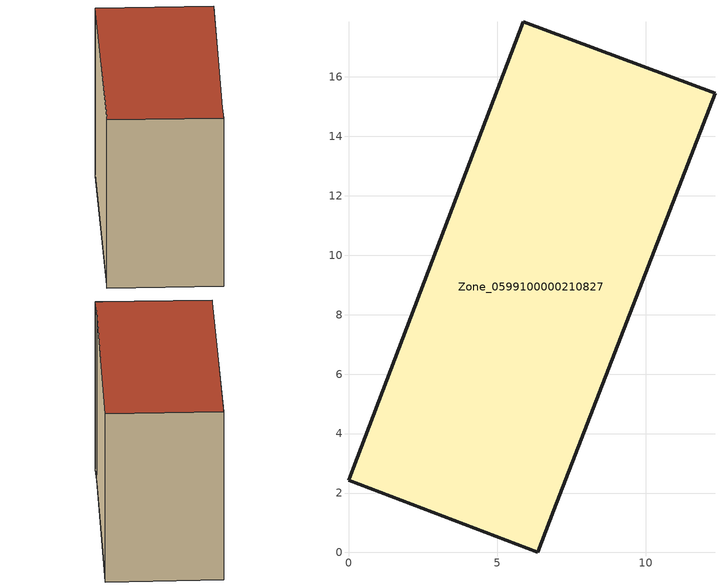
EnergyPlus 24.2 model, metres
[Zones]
Zone_0599100000210827
 floor ground (C_G): 0,2.42 0.17,2.83 5.88,17.86 12.33,15.45 6.9,1.43 6.36,0 z2.47
 wall outside (C_F): 0.17,2.83 0,2.42 6.36,0 6.9,1.43 12.33,15.45 5.88,17.86 0.17,2.83 z2.47:13.11
 roof outside (C_R): 6.36,0 6.9,1.43 12.33,15.45 5.88,17.86 0.17,2.83 0,2.42 z13.11
[BUILDING]
Pand.0599100000210827: North Axis=0; Terrain=City; Loads Convergence Tolerance Value=0.04; Temperature Convergence Tolerance Value=0.4; Solar Distribution=FullExterior; Maximum Number of Warmup Days=25; Minimum Number of Warmup Days=1
[Site:Location]
Rotterdam.The.Hague.AP_ZH_NLD Design_Conditions: Latitude=51.96; Longitude=4.45; Time Zone=1; Elevation=-4.5
[SITE:GROUNDTEMPERATURE:BUILDINGSURFACE]
18, 18, 18, 18, 18, 18, 18, 18, 18, 18, 18, 18
[MATERIAL] Thermal Absorptance=0.9; Solar Absorptance=0.7; Visible Absorptance=0.7
Name | Roughness | Thickness | Conductivity | Density | Specific Heat
G.TI.1946 | MediumSmooth | 0.15 | 1 | 540 | 1210
F.TI.1946 | Rough | 0.3 | 0.857143 | 1920 | 840
R.TI.1946 | MediumRough | 0.2 | 0.1 | 1500 | 1000
[CONSTRUCTION]
C_G: G.TI.1946
C_F: F.TI.1946
C_R: R.TI.1946
[ZONE]
Zone_0599100000210827: Type=1; Multiplier=1; Ceiling Height=Autocalculate; Volume=Autocalculate; Floor Area=autocalculate; Part of Total Floor Area=Yes
[ZONEINFILTRATION:DESIGNFLOWRATE]
Infil_Zone_0599100000210827: Zone or ZoneList or Space or SpaceList=Zone_0599100000210827; Schedule=AlwaysOn; Design Flow Rate Calculation Method=Flow/Area; Flow Rate per Floor Area=0.003; Constant Term Coefficient=1; Temperature Term Coefficient=0; Velocity Term Coefficient=0; Velocity Squared Term Coefficient=0
[HVACTEMPLATE:ZONE:IDEALLOADSAIRSYSTEM]
Zone_0599100000210827: Maximum Heating Supply Air Temperature=50; Minimum Cooling Supply Air Temperature=13; Maximum Heating Supply Air Humidity Ratio=0.0156; Minimum Cooling Supply Air Humidity Ratio=0.0077; Heating Limit=NoLimit; Cooling Limit=NoLimit; Dehumidification Control Type=ConstantSensibleHeatRatio; Cooling Sensible Heat Ratio=0.7; Dehumidification Setpoint=60; Humidification Control Type=None; Humidification Setpoint=30; Outdoor Air Method=None; Outdoor Air Flow Rate per Person=0.00944; Outdoor Air Flow Rate per Zone Floor Area=0; Outdoor Air Flow Rate per Zone=0; Demand Controlled Ventilation Type=None; Outdoor Air Economizer Type=NoEconomizer; Heat Recovery Type=None; Sensible Heat Recovery Effectiveness=0.7; Latent Heat Recovery Effectiveness=0.65
[ZONECONTROL:THERMOSTAT]
ThermostatControl_Zone_0599100000210827: Zone or ZoneList=Zone_0599100000210827; Control Type Schedule=DualSetpointControlType; Control 1=Thermostat_Zone_0599100000210827; Temperature Difference Between Cutout And Setpoint=0
[THERMOSTATSETPOINT:DUALSETPOINT]
Thermostat_Zone_0599100000210827: Heating Setpoint Temperature Schedule=HeatingSetpoint_Zone_0599100000210827; Cooling Setpoint Temperature Schedule=CoolingSetpoint_Zone_0599100000210827
[SCHEDULE:COMPACT]
HeatingSetpoint_Zone_0599100000210827: Through: 12/31, For: AllDays, Until: 24:00, 21
CoolingSetpoint_Zone_0599100000210827: Through: 12/31, For: AllDays, Until: 24:00, 24
DualSetpointControlType: Through: 12/31, For: AllDays, Until: 24:00, 4
AlwaysOn: Through: 12/31, For: AllDays, Until: 24:00, 1
